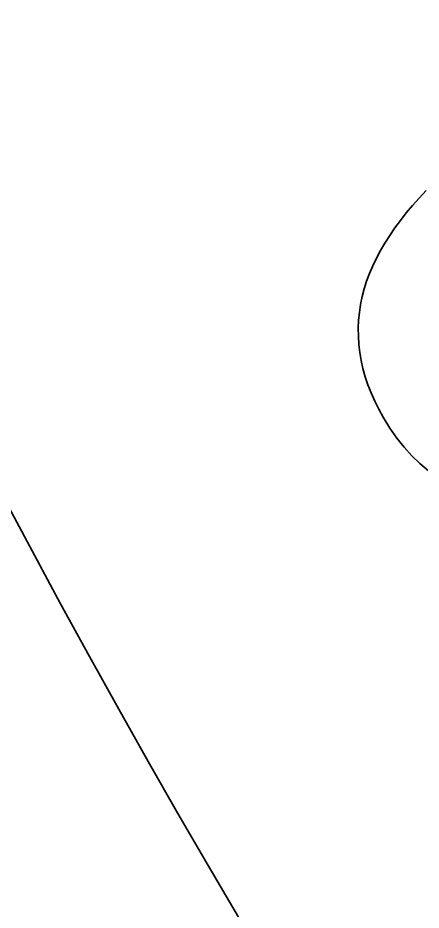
# Model space of a CAD drawing. Extents: x 0 to 297, y 0 to 210.
# Drawn here: x 185.347 to 187.07, y 76.933 to 80.746 of the extents above; entities that cross this region are included whole.
import ezdxf

# ---------------------------------------------------------------- set-up
doc = ezdxf.new("R2010")
doc.units = 0

msp = doc.modelspace()

# ---------------------------------------------------------------- linework, layer by layer
at = {"color": 7, "lineweight": 35, "ltscale": 0.001092}
msp.add_line((187.062, 79.976), (187.092, 80.0078), dxfattribs=at)
at = {"color": 7, "lineweight": 35, "ltscale": 0.001067}
msp.add_line((187.0336, 79.9442), (187.062, 79.976), dxfattribs=at)
at = {"color": 7, "lineweight": 35, "ltscale": 0.001042}
msp.add_line((187.0069, 79.9123), (187.0336, 79.9442), dxfattribs=at)
at = {"color": 7, "lineweight": 35, "ltscale": 0.001019}
msp.add_line((186.9816, 79.8803), (187.0069, 79.9123), dxfattribs=at)
at = {"color": 7, "lineweight": 35, "ltscale": 0.000974574}
msp.add_line((186.9359, 79.8161), (186.958, 79.8482), dxfattribs=at)
at = {"color": 7, "lineweight": 35, "ltscale": 0.000996586}
msp.add_line((186.958, 79.8482), (186.9816, 79.8803), dxfattribs=at)
at = {"color": 7, "lineweight": 35, "ltscale": 0.000954113}
msp.add_line((186.9154, 79.7839), (186.9359, 79.8161), dxfattribs=at)
at = {"color": 7, "lineweight": 35, "ltscale": 0.000935357}
msp.add_line((186.8965, 79.7516), (186.9154, 79.7839), dxfattribs=at)
at = {"color": 7, "lineweight": 35, "ltscale": 0.000917504}
msp.add_line((186.8792, 79.7192), (186.8965, 79.7516), dxfattribs=at)
at = {"color": 7, "lineweight": 35, "ltscale": 0.000901704}
msp.add_line((186.8635, 79.6868), (186.8792, 79.7192), dxfattribs=at)
at = {"color": 7, "lineweight": 35, "ltscale": 0.000888492}
msp.add_line((186.8496, 79.654), (186.8635, 79.6868), dxfattribs=at)
at = {"color": 7, "lineweight": 35, "ltscale": 0.000867253}
msp.add_line((186.8271, 79.5881), (186.8375, 79.6212), dxfattribs=at)
at = {"color": 7, "lineweight": 35, "ltscale": 0.000875865}
msp.add_line((186.8375, 79.6212), (186.8496, 79.654), dxfattribs=at)
at = {"color": 7, "lineweight": 35, "ltscale": 0.000859443}
msp.add_line((186.8185, 79.5548), (186.8271, 79.5881), dxfattribs=at)
at = {"color": 7, "lineweight": 35, "ltscale": 0.000854623}
msp.add_line((186.8117, 79.5213), (186.8185, 79.5548), dxfattribs=at)
at = {"color": 7, "lineweight": 35, "ltscale": 0.00085132}
msp.add_line((186.8067, 79.4876), (186.8117, 79.5213), dxfattribs=at)
at = {"color": 7, "lineweight": 35, "ltscale": 0.000850978}
msp.add_line((186.8034, 79.4537), (186.8067, 79.4876), dxfattribs=at)
at = {"color": 7, "lineweight": 35, "ltscale": 0.000853628}
msp.add_line((186.8019, 79.4196), (186.8034, 79.4537), dxfattribs=at)
at = {"color": 7, "lineweight": 35, "ltscale": 0.000856806}
msp.add_line((186.8022, 79.3853), (186.8019, 79.4196), dxfattribs=at)
at = {"color": 7, "lineweight": 35, "ltscale": 0.000861847}
msp.add_line((186.8043, 79.3509), (186.8022, 79.3853), dxfattribs=at)
at = {"color": 7, "lineweight": 35, "ltscale": 0.00086724}
msp.add_line((186.8082, 79.3165), (186.8043, 79.3509), dxfattribs=at)
at = {"color": 7, "lineweight": 35, "ltscale": 0.000875422}
msp.add_line((186.8141, 79.2819), (186.8082, 79.3165), dxfattribs=at)
at = {"color": 7, "lineweight": 35, "ltscale": 0.000885289}
msp.add_line((186.8219, 79.2474), (186.8141, 79.2819), dxfattribs=at)
at = {"color": 7, "lineweight": 35, "ltscale": 0.000898628}
msp.add_line((186.8316, 79.2128), (186.8219, 79.2474), dxfattribs=at)
at = {"color": 7, "lineweight": 35, "ltscale": 0.00091324}
msp.add_line((186.8432, 79.1781), (186.8316, 79.2128), dxfattribs=at)
at = {"color": 7, "lineweight": 35, "ltscale": 0.00093013}
msp.add_line((186.8567, 79.1435), (186.8432, 79.1781), dxfattribs=at)
at = {"color": 7, "lineweight": 35, "ltscale": 0.000949933}
msp.add_line((186.8721, 79.1087), (186.8567, 79.1435), dxfattribs=at)
at = {"color": 7, "lineweight": 35, "ltscale": 0.000970879}
msp.add_line((186.8893, 79.0739), (186.8721, 79.1087), dxfattribs=at)
at = {"color": 7, "lineweight": 35, "ltscale": 0.000993508}
msp.add_line((186.9085, 79.0391), (186.8893, 79.0739), dxfattribs=at)
at = {"color": 7, "lineweight": 35, "ltscale": 0.001342}
msp.add_line((186.9366, 78.9934), (186.9085, 79.0391), dxfattribs=at)
at = {"color": 7, "lineweight": 35, "ltscale": 0.001299}
msp.add_line((186.9663, 78.9507), (186.9366, 78.9934), dxfattribs=at)
at = {"color": 7, "lineweight": 35, "ltscale": 0.001262}
msp.add_line((186.9976, 78.9112), (186.9663, 78.9507), dxfattribs=at)
at = {"color": 7, "lineweight": 35, "ltscale": 0.001229}
msp.add_line((187.0306, 78.8747), (186.9976, 78.9112), dxfattribs=at)
at = {"color": 7, "lineweight": 35, "ltscale": 0.001201}
msp.add_line((187.0651, 78.8413), (187.0306, 78.8747), dxfattribs=at)
at = {"color": 7, "lineweight": 35, "ltscale": 0.00118}
msp.add_line((187.1012, 78.8109), (187.0651, 78.8413), dxfattribs=at)
at = {"color": 7, "lineweight": 35}
msp.add_circle((222.9007, 98.5005), 42.5, dxfattribs=at)
for radius in [37.15, 36.85]:
    msp.add_arc((222.9007, 98.5005), radius, 90, 270, dxfattribs=at)

doc.saveas('drawing.dxf')
